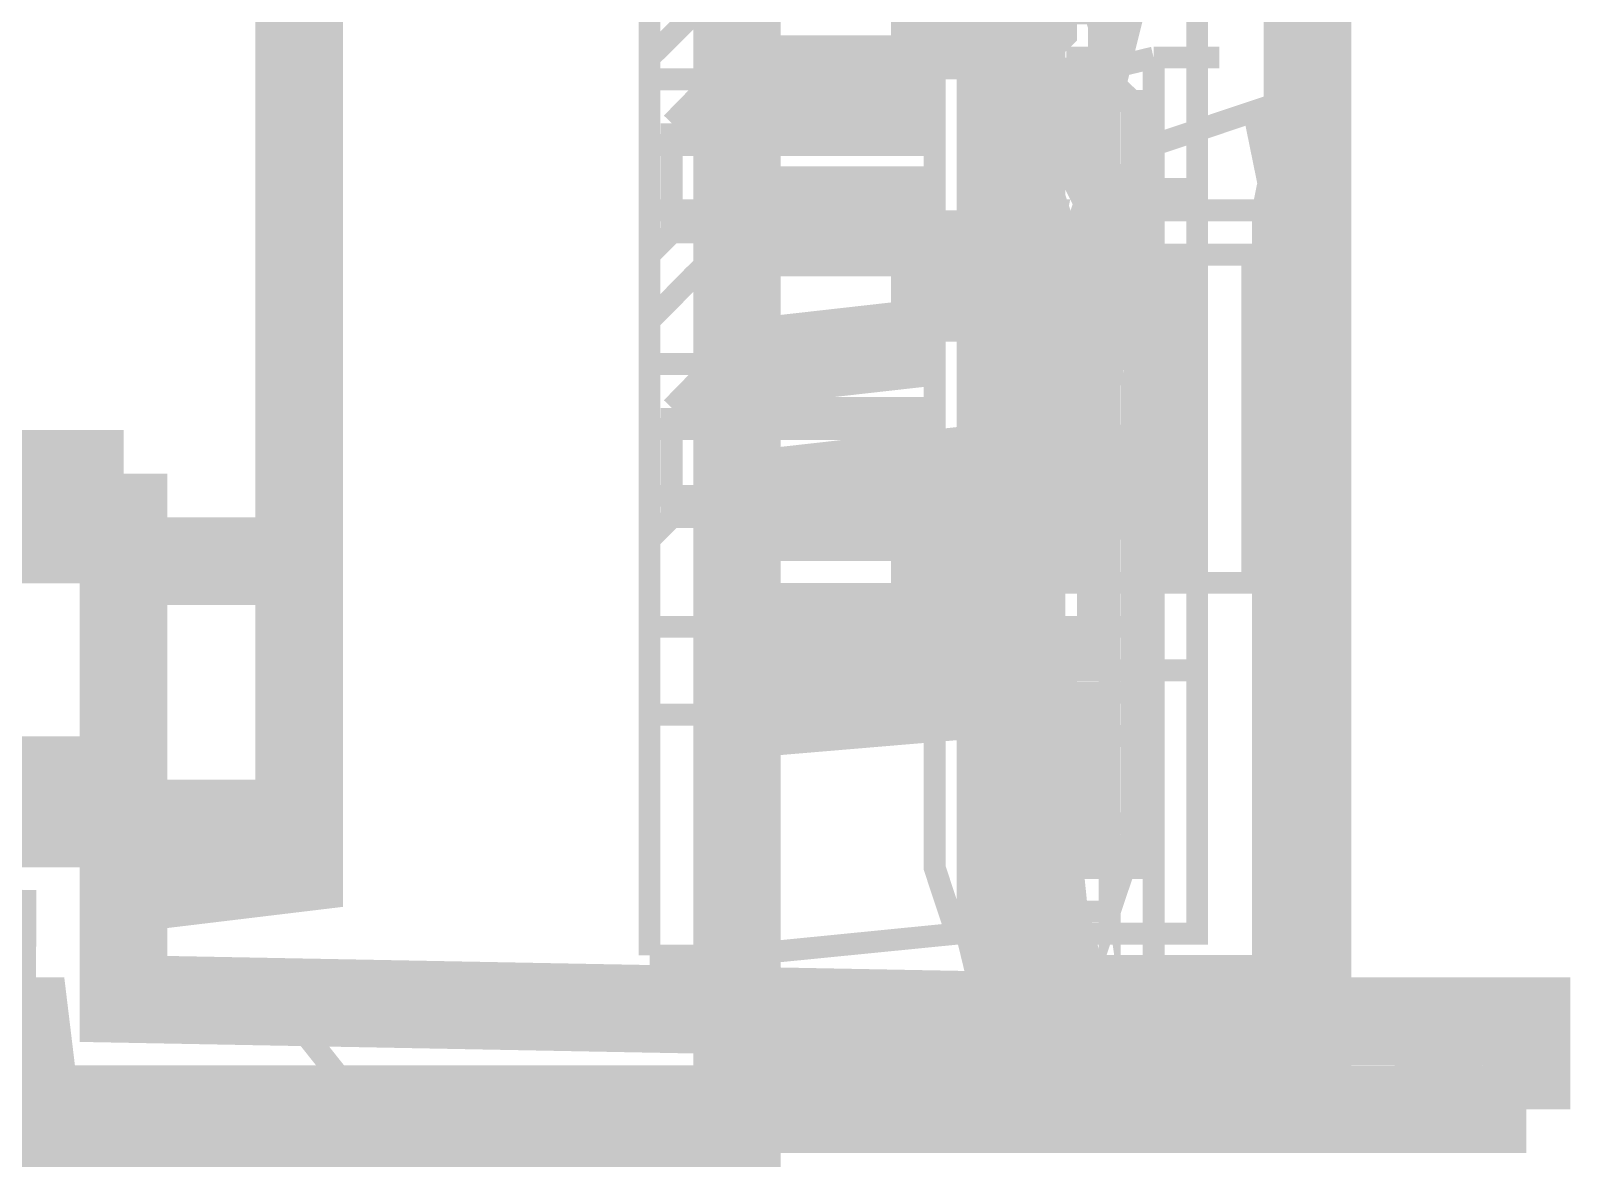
# Model space of a CAD drawing. Header units: metres. Extents: x 2999 to 3164, y 1641 to 1678.
# Drawn here: x 3015.3667 to 3015.5843, y 1655.1602 to 1655.3195 of the extents above; entities that cross this region are included whole.
import ezdxf

# ---------------------------------------------------------------- set-up
doc = ezdxf.new("R2010")
doc.units = ezdxf.units.M
doc.layers.add('BLACK', color=7, linetype='Continuous')

msp = doc.modelspace()

# ---------------------------------------------------------------- linework, layer by layer
at = {"layer": 'BLACK'}
for points, const_width in [([(3015.46652, 1655.16098), (3015.46652, 1657.67183)], 0.01238), ([(3015.51304, 1657.55106), (3015.5099, 1657.54792), (3015.5099, 1657.53863), (3015.50675, 1657.50769), (3015.50675, 1655.22601), (3015.5099, 1655.19507), (3015.51304, 1655.18271), (3015.54713, 1655.18271)], 0.01238), ([(3015.50675, 1657.50769), (3015.50375, 1657.50769), (3015.50375, 1655.22601), (3015.50675, 1655.22601)], 0.01238), ([(3015.53155, 1655.31576), (3015.53155, 1655.59445)], 0.0031), ([(3015.49446, 1655.22287), (3015.49446, 1655.54186)], 0.0031), ([(3015.45416, 1655.53557), (3015.45416, 1655.18885)], 0.0031), ([(3015.46345, 1655.52943), (3015.46345, 1655.18578)], 0.0031), ([(3015.54713, 1655.31269), (3015.54713, 1655.43653)], 0.01238), ([(3014.67712, 1655.19507), (3015.36748, 1655.19193), (3015.36448, 1655.19193), (3015.36748, 1655.16713), (3015.54713, 1655.16713), (3015.54713, 1655.17956), (3015.37984, 1655.18271), (3015.37984, 1655.19822), (3015.40464, 1655.20121), (3015.40464, 1655.20751), (3015.35504, 1655.20751), (3015.35504, 1655.35292), (3015.31803, 1655.35292), (3015.31803, 1655.38072), (3015.35504, 1655.38072), (3015.35504, 1655.40551), (3014.68948, 1655.4118)], 0.01238), ([(3015.52233, 1655.3467), (3015.52233, 1655.34056), (3015.5254, 1655.35292)], 0.01238), ([(3015.46652, 1655.35607), (3015.46652, 1655.17956)], 0.01238), ([(3015.40464, 1655.35292), (3015.40464, 1655.24459)], 0.01238), ([(3015.49446, 1655.33442), (3015.49446, 1655.31269)], 0.01238), ([(3015.46652, 1655.32812), (3015.46345, 1655.32812), (3015.46345, 1655.32498), (3015.46038, 1655.32198), (3015.4573, 1655.31884), (3015.45416, 1655.31576), (3015.45416, 1655.31269), (3015.49446, 1655.31269)], 0.0031), ([(3015.4573, 1655.32812), (3015.45416, 1655.32498), (3015.45416, 1655.31269)], 0.0031), ([(3015.51919, 1655.30962), (3015.51919, 1655.32198), (3015.5099, 1655.32198), (3015.5099, 1655.30962)], 0.0031), ([(3015.51304, 1655.32198), (3015.51304, 1655.31884), (3015.5099, 1655.31576), (3015.5099, 1655.30962)], 0.0031), ([(3015.5099, 1655.32198), (3015.5099, 1655.30962)], 0.0031), ([(3015.51919, 1655.30962), (3015.51919, 1655.32198)], 0.0031), ([(3015.52233, 1655.30962), (3015.51919, 1655.31269), (3015.51919, 1655.32198)], 0.0031), ([(3015.49446, 1655.31269), (3015.46652, 1655.31269)], 0.01238), ([(3015.54713, 1655.31269), (3015.55013, 1655.31269)], 0.01238), ([(3015.54713, 1655.31269), (3015.55013, 1655.31269)], 0.01238), ([(3015.54713, 1655.29418), (3015.54713, 1655.31269)], 0.01238), ([(3015.54713, 1655.29418), (3015.54713, 1655.31269)], 0.01238), ([(3015.49446, 1655.31576), (3015.46652, 1655.31269), (3015.46345, 1655.31269), (3015.46345, 1655.30962), (3015.46038, 1655.30962), (3015.4573, 1655.30647)], 0.0031), ([(3015.5254, 1655.31576), (3015.51304, 1655.31269), (3015.5099, 1655.3034)], 0.0031), ([(3015.51919, 1655.31576), (3015.51611, 1655.30647), (3015.51611, 1655.30033), (3015.51304, 1655.30647), (3015.51304, 1655.31576)], 0.0031), ([(3015.51919, 1655.31576), (3015.51919, 1655.30033), (3015.51611, 1655.30647), (3015.51611, 1655.31576), (3015.51304, 1655.31576)], 0.0031), ([(3015.51304, 1655.31576), (3015.51304, 1655.30033), (3015.51611, 1655.29418), (3015.51611, 1655.30033), (3015.51919, 1655.31576)], 0.0031), ([(3015.51611, 1655.29718), (3015.5254, 1655.29718), (3015.5254, 1655.31576)], 0.0031), ([(3015.51611, 1655.31576), (3015.51611, 1655.30033), (3015.51919, 1655.29418), (3015.51919, 1655.31576), (3015.51919, 1655.30033), (3015.51611, 1655.30647), (3015.51611, 1655.31576), (3015.51611, 1655.30033), (3015.51919, 1655.29418), (3015.51919, 1655.31576)], 0.0031), ([(3015.53155, 1655.31576), (3015.5254, 1655.31576)], 0.0031), ([(3015.53155, 1655.31576), (3015.53469, 1655.31576)], 0.0031), ([(3015.53155, 1655.29718), (3015.53155, 1655.31576)], 0.0031), ([(3015.53155, 1655.29718), (3015.53155, 1655.31576)], 0.0031), ([(3015.53155, 1655.31576), (3015.53469, 1655.31576)], 0.0031), ([(3015.45416, 1655.31269), (3015.45416, 1655.3034), (3015.49446, 1655.3034)], 0.0031), ([(3015.46652, 1655.31269), (3015.45416, 1655.31269)], 0.0031), ([(3015.46652, 1655.31269), (3015.46652, 1655.28789)], 0.0031), ([(3015.49446, 1655.29418), (3015.49446, 1655.31269)], 0.0031), ([(3015.54713, 1655.29418), (3015.54398, 1655.30962)], 0.01238), ([(3015.54713, 1655.29418), (3015.54084, 1655.29418), (3015.54398, 1655.30962), (3015.54713, 1655.31269)], 0.0031), ([(3015.54713, 1655.29418), (3015.54713, 1655.30647), (3015.54398, 1655.30962), (3015.54713, 1655.31269)], 0.0031), ([(3015.54398, 1655.30962), (3015.54713, 1655.31269)], 0.0031), ([(3015.5099, 1655.20436), (3015.5099, 1655.30962), (3015.5099, 1655.25081)], 0.0031), ([(3015.51919, 1655.30962), (3015.52233, 1655.30962), (3015.52233, 1655.20436)], 0.0031), ([(3015.51919, 1655.20436), (3015.51919, 1655.30962)], 0.0031), ([(3015.54398, 1655.30962), (3015.5254, 1655.3034)], 0.0031), ([(3015.54398, 1655.30962), (3015.54084, 1655.29418), (3015.5254, 1655.29418), (3015.5254, 1655.3034)], 0.0031), ([(3015.54398, 1655.30962), (3015.54713, 1655.30962)], 0.0031), ([(3015.49446, 1655.30647), (3015.4573, 1655.30647)], 0.0031), ([(3015.46652, 1655.29104), (3015.4573, 1655.29104), (3015.4573, 1655.30647)], 0.0031), ([(3015.45416, 1655.3034), (3015.45416, 1655.29418)], 0.0031), ([(3015.5099, 1655.3034), (3015.5099, 1655.29418), (3015.51611, 1655.29418)], 0.0031), ([(3015.51611, 1655.30033), (3015.51919, 1655.30033)], 0.0031), ([(3015.51919, 1655.26324), (3015.51919, 1655.29418), (3015.52233, 1655.29104), (3015.51919, 1655.29104), (3015.51919, 1655.29418), (3015.51611, 1655.28789), (3015.51611, 1655.26324)], 0.0031), ([(3015.51919, 1655.29104), (3015.51919, 1655.29418), (3015.51611, 1655.28789), (3015.51611, 1655.26324)], 0.0031), ([(3015.53155, 1655.22916), (3015.53155, 1655.30033)], 0.0031), ([(3015.53155, 1655.30033), (3015.53155, 1655.29418)], 0.0031), ([(3015.46652, 1655.29418), (3015.49446, 1655.29418)], 0.01238), ([(3015.49446, 1655.29418), (3015.49446, 1655.27561)], 0.01238), ([(3015.53155, 1655.29718), (3015.53155, 1655.19193), (3015.49753, 1655.19193)], 0.0031), ([(3015.51611, 1655.26624), (3015.51611, 1655.28175), (3015.51304, 1655.29104), (3015.51304, 1655.26624)], 0.0031), ([(3015.53155, 1655.29718), (3015.51611, 1655.29718)], 0.0031), ([(3015.51611, 1655.29718), (3015.51611, 1655.28789)], 0.0031), ([(3015.51611, 1655.29718), (3015.51611, 1655.28789)], 0.0031), ([(3015.51611, 1655.28789), (3015.52233, 1655.28789), (3015.52233, 1655.29718), (3015.51611, 1655.29718)], 0.0031), ([(3015.51611, 1655.29718), (3015.51611, 1655.28789)], 0.0031), ([(3015.52233, 1655.29718), (3015.5254, 1655.29718)], 0.0031), ([(3015.5254, 1655.29718), (3015.5254, 1655.29418)], 0.0031), ([(3015.54713, 1655.28789), (3015.54713, 1655.29418)], 0.01238), ([(3015.49446, 1655.29104), (3015.46652, 1655.29104)], 0.01238), ([(3015.51919, 1655.26324), (3015.51919, 1655.29418), (3015.52233, 1655.29104)], 0.0031), ([(3015.46652, 1655.29418), (3015.45416, 1655.29418)], 0.0031), ([(3015.5099, 1655.24152), (3015.5099, 1655.29418)], 0.0031), ([(3015.5254, 1655.22916), (3015.5254, 1655.29418), (3015.51611, 1655.29418)], 0.0031), ([(3015.51611, 1655.29418), (3015.51919, 1655.29418)], 0.0031), ([(3015.52233, 1655.29418), (3015.51919, 1655.29418)], 0.0031), ([(3015.5254, 1655.29418), (3015.5254, 1655.28789)], 0.0031), ([(3015.53155, 1655.29418), (3015.5254, 1655.29418)], 0.0031), ([(3015.54713, 1655.28789), (3015.54084, 1655.28789), (3015.54084, 1655.29418), (3015.54713, 1655.29418)], 0.0031), ([(3015.4573, 1655.29104), (3015.45416, 1655.28789), (3015.45416, 1655.27246)], 0.0031), ([(3015.46652, 1655.28789), (3015.49446, 1655.29104)], 0.0031), ([(3015.49446, 1655.29104), (3015.46652, 1655.28789)], 0.0031), ([(3015.51611, 1655.29104), (3015.51611, 1655.26624), (3015.51304, 1655.28175), (3015.51304, 1655.29104)], 0.0031), ([(3015.51304, 1655.29104), (3015.51304, 1655.26624)], 0.0031), ([(3015.51611, 1655.26624), (3015.51304, 1655.28489), (3015.51304, 1655.29104)], 0.0031), ([(3015.51611, 1655.29104), (3015.51304, 1655.29104)], 0.0031), ([(3015.51611, 1655.26624), (3015.51611, 1655.28175), (3015.51919, 1655.29104)], 0.0031), ([(3015.51919, 1655.29104), (3015.51611, 1655.26939)], 0.0031), ([(3015.51919, 1655.24152), (3015.51919, 1655.29104)], 0.0031), ([(3015.51919, 1655.29104), (3015.52233, 1655.29104), (3015.51919, 1655.28175), (3015.51919, 1655.26624)], 0.0031), ([(3015.51919, 1655.26939), (3015.52233, 1655.29104)], 0.0031), ([(3015.51919, 1655.24152), (3015.51919, 1655.29104)], 0.0031), ([(3015.52233, 1655.29104), (3015.51919, 1655.28175), (3015.51919, 1655.26624)], 0.0031), ([(3015.51919, 1655.26939), (3015.52233, 1655.29104)], 0.0031), ([(3015.52233, 1655.29104), (3015.52233, 1655.27561)], 0.0031), ([(3015.52233, 1655.29104), (3015.52233, 1655.27561)], 0.0031), ([(3015.54398, 1655.28789), (3015.54713, 1655.28789)], 0.01238), ([(3015.54398, 1655.24152), (3015.54398, 1655.28789)], 0.01238), ([(3015.54713, 1655.28789), (3015.54713, 1655.24152)], 0.01238), ([(3015.46652, 1655.28789), (3015.46345, 1655.28789), (3015.46038, 1655.28489), (3015.4573, 1655.28175), (3015.45416, 1655.2786), (3015.45416, 1655.27246)], 0.0031), ([(3015.54084, 1655.28789), (3015.5099, 1655.28789), (3015.52848, 1655.28789), (3015.52233, 1655.28789), (3015.53155, 1655.28789)], 0.0031), ([(3015.51611, 1655.28789), (3015.51611, 1655.24152)], 0.0031), ([(3015.5254, 1655.28789), (3015.5254, 1655.24152)], 0.0031), ([(3015.52848, 1655.24152), (3015.52848, 1655.28789)], 0.0031), ([(3015.53155, 1655.28789), (3015.54398, 1655.28789)], 0.0031), ([(3015.53155, 1655.28789), (3015.53469, 1655.28789)], 0.0031), ([(3015.53155, 1655.28789), (3015.53155, 1655.24152)], 0.0031), ([(3015.54084, 1655.28789), (3015.54084, 1655.24152)], 0.0031), ([(3015.54084, 1655.28789), (3015.54084, 1655.24152)], 0.0031), ([(3015.54713, 1655.28789), (3015.54713, 1655.24152)], 0.0031), ([(3015.50675, 1655.28175), (3015.5099, 1655.28489)], 0.0031), ([(3015.49446, 1655.27561), (3015.46652, 1655.27246)], 0.01238), ([(3015.50675, 1655.28175), (3015.50675, 1655.20436)], 0.0031), ([(3015.51611, 1655.26624), (3015.51304, 1655.26624), (3015.51304, 1655.2786)], 0.0031), ([(3015.51304, 1655.24459), (3015.51304, 1655.2786), (3015.51304, 1655.26624)], 0.0031), ([(3015.51611, 1655.2786), (3015.51611, 1655.24459), (3015.51611, 1655.25695)], 0.0031), ([(3015.46652, 1655.27561), (3015.46652, 1655.22287), (3015.45416, 1655.22287)], 0.0031), ([(3015.49446, 1655.27561), (3015.49446, 1655.27246), (3015.45416, 1655.27246)], 0.0031), ([(3015.46652, 1655.27561), (3015.46345, 1655.27246), (3015.46038, 1655.26939), (3015.4573, 1655.26624)], 0.0031), ([(3015.46652, 1655.27561), (3015.49446, 1655.27561)], 0.0031), ([(3015.46652, 1655.27246), (3015.45416, 1655.27246)], 0.0031), ([(3015.45416, 1655.27246), (3015.45416, 1655.26324)], 0.0031), ([(3015.49446, 1655.27246), (3015.49446, 1655.26324), (3015.45416, 1655.26324)], 0.0031), ([(3015.5254, 1655.21672), (3015.5254, 1655.27246)], 0.0031), ([(3015.51919, 1655.26624), (3015.51919, 1655.26939)], 0.0031), ([(3015.51611, 1655.26324), (3015.51611, 1655.24459), (3015.51611, 1655.25695), (3015.51304, 1655.24459)], 0.0031), ([(3015.4573, 1655.25081), (3015.4573, 1655.26624)], 0.0031), ([(3015.49446, 1655.26624), (3015.4573, 1655.26624)], 0.0031), ([(3015.51611, 1655.26324), (3015.51611, 1655.26624)], 0.0031), ([(3015.51611, 1655.26324), (3015.51919, 1655.26324), (3015.51611, 1655.26624)], 0.0031), ([(3015.51611, 1655.26324), (3015.51611, 1655.26624)], 0.0031), ([(3015.51611, 1655.26624), (3015.51919, 1655.26324)], 0.0031), ([(3015.45416, 1655.26324), (3015.45416, 1655.25381)], 0.0031), ([(3015.46652, 1655.2353), (3015.49446, 1655.2353), (3015.49446, 1655.25695), (3015.46652, 1655.25381)], 0.01238), ([(3015.49446, 1655.25695), (3015.49446, 1655.26324)], 0.0031), ([(3015.51611, 1655.25695), (3015.51304, 1655.24459), (3015.51611, 1655.24459), (3015.51611, 1655.26324)], 0.0031), ([(3015.52233, 1655.24152), (3015.52233, 1655.24766), (3015.51919, 1655.26324), (3015.51611, 1655.26324), (3015.51919, 1655.24766), (3015.51919, 1655.24152)], 0.0031), ([(3015.51611, 1655.25695), (3015.51919, 1655.25695), (3015.51919, 1655.26324)], 0.0031), ([(3015.51611, 1655.26324), (3015.51919, 1655.24766), (3015.51919, 1655.24152)], 0.0031), ([(3015.51611, 1655.26324), (3015.51919, 1655.26324)], 0.0031), ([(3015.51919, 1655.26324), (3015.51919, 1655.25695)], 0.0031), ([(3015.52233, 1655.24152), (3015.52233, 1655.24766), (3015.51919, 1655.26324)], 0.0031), ([(3015.37984, 1655.25695), (3015.35504, 1655.25695)], 0.01238), ([(3015.37984, 1655.24766), (3015.37984, 1655.25695)], 0.01238), ([(3015.51304, 1655.2601), (3015.51304, 1655.24459)], 0.0031), ([(3015.51611, 1655.24459), (3015.51611, 1655.2601)], 0.0031), ([(3015.52233, 1655.2601), (3015.52233, 1655.24152)], 0.0031), ([(3015.52233, 1655.2601), (3015.52233, 1655.24152)], 0.0031), ([(3015.5099, 1655.23216), (3015.5099, 1655.25695)], 0.0031), ([(3015.5099, 1655.23216), (3015.5099, 1655.25695)], 0.0031), ([(3015.51611, 1655.25695), (3015.51611, 1655.25381)], 0.0031), ([(3015.51611, 1655.24459), (3015.51611, 1655.25695)], 0.0031), ([(3015.51919, 1655.25695), (3015.51919, 1655.24459)], 0.0031), ([(3015.46652, 1655.25381), (3015.45416, 1655.25381)], 0.0031), ([(3015.49446, 1655.25081), (3015.46652, 1655.25081)], 0.01238), ([(3015.51611, 1655.25381), (3015.51919, 1655.25381)], 0.0031), ([(3015.35504, 1655.24766), (3015.37984, 1655.24766)], 0.01238), ([(3015.37984, 1655.21365), (3015.37984, 1655.24766)], 0.01238), ([(3015.37984, 1655.24459), (3015.40464, 1655.24459), (3015.40464, 1655.20751)], 0.01238), ([(3015.4573, 1655.25081), (3015.45416, 1655.24766), (3015.45416, 1655.2353)], 0.0031), ([(3015.46652, 1655.25081), (3015.4573, 1655.25081)], 0.0031), ([(3015.54713, 1655.24152), (3015.54398, 1655.24152)], 0.01238), ([(3015.54713, 1655.24152), (3015.54713, 1655.18271)], 0.01238), ([(3015.54084, 1655.24152), (3015.5099, 1655.24152)], 0.0031), ([(3015.51611, 1655.24152), (3015.5099, 1655.24152)], 0.0031), ([(3015.5099, 1655.24152), (3015.5099, 1655.19193)], 0.0031), ([(3015.52233, 1655.24152), (3015.51611, 1655.24152)], 0.0031), ([(3015.52233, 1655.24152), (3015.51611, 1655.24152)], 0.0031), ([(3015.52233, 1655.24152), (3015.52233, 1655.22916), (3015.51611, 1655.22916), (3015.51611, 1655.24152)], 0.0031), ([(3015.51611, 1655.24152), (3015.52848, 1655.24152), (3015.52233, 1655.24152), (3015.53155, 1655.24152)], 0.0031), ([(3015.51611, 1655.22916), (3015.51611, 1655.24152)], 0.0031), ([(3015.51611, 1655.22916), (3015.51611, 1655.24152)], 0.0031), ([(3015.51611, 1655.24152), (3015.51611, 1655.22916)], 0.0031), ([(3015.52233, 1655.24152), (3015.51919, 1655.24152)], 0.0031), ([(3015.51919, 1655.24152), (3015.52233, 1655.24152)], 0.0031), ([(3015.5254, 1655.24152), (3015.5254, 1655.18271)], 0.0031), ([(3015.54084, 1655.24152), (3015.54084, 1655.18271), (3015.5254, 1655.18271)], 0.0031), ([(3015.53155, 1655.24152), (3015.54713, 1655.24152)], 0.0031), ([(3015.53155, 1655.24152), (3015.53469, 1655.24152)], 0.0031), ([(3015.54084, 1655.24152), (3015.54398, 1655.24152)], 0.0031), ([(3015.5099, 1655.23845), (3015.5099, 1655.20436)], 0.0031), ([(3015.46652, 1655.2353), (3015.45416, 1655.2353)], 0.0031), ([(3015.51919, 1655.2353), (3015.51304, 1655.2353)], 0.0031), ([(3015.51304, 1655.2353), (3015.51611, 1655.2353)], 0.0031), ([(3015.51304, 1655.20436), (3015.51304, 1655.2353)], 0.0031), ([(3015.51611, 1655.2353), (3015.51304, 1655.2353)], 0.0031), ([(3015.51611, 1655.2353), (3015.51919, 1655.2353)], 0.0031), ([(3015.52233, 1655.2353), (3015.51919, 1655.2353)], 0.0031), ([(3015.51919, 1655.2353), (3015.51919, 1655.19507)], 0.0031), ([(3015.46652, 1655.22287), (3015.50375, 1655.22601), (3015.50375, 1655.19193), (3015.50675, 1655.17956), (3015.5099, 1655.17642)], 0.01238), ([(3015.50675, 1655.22601), (3015.50375, 1655.22601), (3015.50375, 1655.19507), (3015.50675, 1655.17642)], 0.01238), ([(3015.50675, 1655.22601), (3015.5099, 1655.19507), (3015.51304, 1655.18271)], 0.01238), ([(3015.53155, 1655.22916), (3015.52233, 1655.22916)], 0.0031), ([(3015.5254, 1655.19193), (3015.5254, 1655.22916)], 0.0031), ([(3015.51611, 1655.22601), (3015.51611, 1655.20121), (3015.51304, 1655.20121)], 0.0031), ([(3015.51304, 1655.20121), (3015.51304, 1655.21365), (3015.51304, 1655.2105), (3015.51304, 1655.21672), (3015.51304, 1655.21365), (3015.51304, 1655.22601), (3015.51304, 1655.21987), (3015.51304, 1655.22601), (3015.51611, 1655.22601)], 0.0031), ([(3015.51304, 1655.22601), (3015.51611, 1655.22601)], 0.0031), ([(3015.51304, 1655.22601), (3015.51611, 1655.22601)], 0.0031), ([(3015.51304, 1655.22601), (3015.51304, 1655.21987), (3015.51611, 1655.22601)], 0.0031), ([(3015.51611, 1655.22601), (3015.51304, 1655.21987), (3015.51304, 1655.22601)], 0.0031), ([(3015.51304, 1655.22601), (3015.51611, 1655.22601)], 0.0031), ([(3015.51304, 1655.22601), (3015.51611, 1655.22601)], 0.0031), ([(3015.51611, 1655.20436), (3015.51611, 1655.22601), (3015.51919, 1655.22601)], 0.0031), ([(3015.51611, 1655.22601), (3015.51919, 1655.22601)], 0.0031), ([(3015.51611, 1655.22601), (3015.51919, 1655.20436), (3015.51919, 1655.20121), (3015.51919, 1655.20436)], 0.0031), ([(3015.51611, 1655.20751), (3015.51611, 1655.20121), (3015.51611, 1655.22601)], 0.0031), ([(3015.51611, 1655.22601), (3015.51919, 1655.22601)], 0.0031), ([(3015.51611, 1655.22601), (3015.51611, 1655.21365)], 0.0031), ([(3015.51611, 1655.22601), (3015.51919, 1655.22601)], 0.0031), ([(3015.51611, 1655.22601), (3015.51919, 1655.22601)], 0.0031), ([(3015.51611, 1655.22601), (3015.51611, 1655.22287)], 0.0031), ([(3015.51611, 1655.22601), (3015.51919, 1655.22601)], 0.0031), ([(3015.51919, 1655.22601), (3015.51919, 1655.20121), (3015.51919, 1655.20436)], 0.0031), ([(3015.51919, 1655.22601), (3015.52233, 1655.22601)], 0.0031), ([(3015.51919, 1655.22601), (3015.51919, 1655.20121), (3015.51919, 1655.22601), (3015.51919, 1655.21987)], 0.0031), ([(3015.52233, 1655.22601), (3015.51919, 1655.22601)], 0.0031), ([(3015.51919, 1655.22601), (3015.52233, 1655.22601)], 0.0031), ([(3015.51919, 1655.22601), (3015.52233, 1655.22601)], 0.0031), ([(3015.51919, 1655.22601), (3015.52233, 1655.22601), (3015.52233, 1655.20436), (3015.51919, 1655.20436)], 0.0031), ([(3015.51919, 1655.22287), (3015.51919, 1655.22601)], 0.0031), ([(3015.51919, 1655.22601), (3015.52233, 1655.22601)], 0.0031), ([(3015.51919, 1655.22601), (3015.52233, 1655.22601)], 0.0031), ([(3015.52233, 1655.22601), (3015.5254, 1655.22601)], 0.0031), ([(3015.52233, 1655.21987), (3015.52233, 1655.22601)], 0.0031), ([(3015.52233, 1655.20436), (3015.52233, 1655.22601)], 0.0031), ([(3015.52233, 1655.22601), (3015.52233, 1655.21987)], 0.0031), ([(3015.45416, 1655.22287), (3015.46652, 1655.22287)], 0.0031), ([(3015.45416, 1655.22287), (3015.46652, 1655.22287), (3015.46652, 1655.19193)], 0.0031), ([(3015.46652, 1655.22287), (3015.46652, 1655.18885)], 0.0031), ([(3015.49446, 1655.22287), (3015.49446, 1655.20121), (3015.49753, 1655.19193)], 0.0031), ([(3015.49446, 1655.22287), (3015.49446, 1655.20121), (3015.49753, 1655.19193)], 0.0031), ([(3015.51611, 1655.22287), (3015.51919, 1655.22287)], 0.0031), ([(3015.51919, 1655.21987), (3015.51919, 1655.22287)], 0.0031), ([(3015.51304, 1655.21987), (3015.51611, 1655.21987)], 0.0031), ([(3015.51919, 1655.2105), (3015.51611, 1655.21987), (3015.51919, 1655.21987)], 0.0031), ([(3015.51611, 1655.2105), (3015.51611, 1655.21987)], 0.0031), ([(3015.51919, 1655.21987), (3015.52233, 1655.21987)], 0.0031), ([(3015.52233, 1655.21987), (3015.5254, 1655.21987)], 0.0031), ([(3015.52233, 1655.21987), (3015.5254, 1655.21987)], 0.0031), ([(3015.37984, 1655.21365), (3015.35504, 1655.21365)], 0.01238), ([(3015.37984, 1655.20751), (3015.37984, 1655.21365)], 0.01238), ([(3015.51304, 1655.21672), (3015.51304, 1655.2105)], 0.0031), ([(3015.51304, 1655.21365), (3015.51304, 1655.21672)], 0.0031), ([(3015.51304, 1655.21672), (3015.51611, 1655.21672)], 0.0031), ([(3015.51611, 1655.21672), (3015.51919, 1655.21672)], 0.0031), ([(3015.51611, 1655.21365), (3015.51304, 1655.21365)], 0.0031), ([(3015.51611, 1655.21365), (3015.51304, 1655.21365)], 0.0031), ([(3015.51304, 1655.21365), (3015.51611, 1655.21365)], 0.0031), ([(3015.51304, 1655.2105), (3015.51304, 1655.21365)], 0.0031), ([(3015.51304, 1655.21365), (3015.51611, 1655.21365)], 0.0031), ([(3015.51304, 1655.21365), (3015.51611, 1655.21365)], 0.0031), ([(3015.51611, 1655.20436), (3015.51611, 1655.20121), (3015.51611, 1655.21365)], 0.0031), ([(3015.38299, 1655.19822), (3015.37677, 1655.20751)], 0.0031), ([(3015.51611, 1655.20751), (3015.51919, 1655.20751)], 0.0031), ([(3015.51611, 1655.20436), (3015.51611, 1655.20751)], 0.0031), ([(3015.51611, 1655.20751), (3015.51919, 1655.20751)], 0.0031), ([(3015.51611, 1655.20751), (3015.51919, 1655.20751)], 0.0031), ([(3015.51919, 1655.20751), (3015.51611, 1655.20751)], 0.0031), ([(3015.51919, 1655.20436), (3015.51919, 1655.20751)], 0.0031), ([(3015.51919, 1655.20751), (3015.52233, 1655.20751)], 0.0031), ([(3015.51919, 1655.20751), (3015.51919, 1655.20436)], 0.0031), ([(3015.51919, 1655.20751), (3015.51919, 1655.20121)], 0.0031), ([(3015.51919, 1655.20751), (3015.51919, 1655.20436)], 0.0031), ([(3015.51919, 1655.20751), (3015.51919, 1655.20436)], 0.0031), ([(3015.51919, 1655.20751), (3015.51919, 1655.20436)], 0.0031), ([(3015.5099, 1655.20436), (3015.50675, 1655.20436)], 0.0031), ([(3015.5099, 1655.19193), (3015.5099, 1655.20436), (3015.5099, 1655.19507), (3015.51304, 1655.19507), (3015.51304, 1655.19193)], 0.0031), ([(3015.5099, 1655.20436), (3015.5099, 1655.19193)], 0.0031), ([(3015.51304, 1655.20436), (3015.51304, 1655.19507)], 0.0031), ([(3015.51304, 1655.20121), (3015.51304, 1655.20436), (3015.51611, 1655.20436), (3015.51611, 1655.20121)], 0.0031), ([(3015.51611, 1655.20121), (3015.51611, 1655.20436)], 0.0031), ([(3015.51611, 1655.20436), (3015.51919, 1655.20436)], 0.0031), ([(3015.52233, 1655.20436), (3015.51919, 1655.20436)], 0.0031), ([(3015.51919, 1655.19193), (3015.51919, 1655.20121), (3015.52233, 1655.20436)], 0.0031), ([(3015.51919, 1655.19193), (3015.51919, 1655.20436)], 0.0031), ([(3015.51919, 1655.19193), (3015.51919, 1655.20436)], 0.0031), ([(3015.51919, 1655.20436), (3015.51919, 1655.20121)], 0.0031), ([(3015.52233, 1655.20436), (3015.52233, 1655.20121), (3015.51919, 1655.20121), (3015.51919, 1655.20436)], 0.0031), ([(3015.51919, 1655.20436), (3015.51919, 1655.19507), (3015.52233, 1655.20436)], 0.0031), ([(3015.51919, 1655.20436), (3015.51919, 1655.20121)], 0.0031), ([(3015.52233, 1655.20436), (3015.52233, 1655.20121)], 0.0031), ([(3015.51304, 1655.20121), (3015.51611, 1655.20121)], 0.0031), ([(3015.51611, 1655.20121), (3015.51304, 1655.20121)], 0.0031), ([(3015.51304, 1655.20121), (3015.51611, 1655.20121)], 0.0031), ([(3015.51611, 1655.20121), (3015.51304, 1655.20121)], 0.0031), ([(3015.51304, 1655.20121), (3015.51611, 1655.20121)], 0.0031), ([(3015.51304, 1655.20121), (3015.51611, 1655.20121)], 0.0031), ([(3015.51611, 1655.20121), (3015.51919, 1655.20121)], 0.0031), ([(3015.51611, 1655.20121), (3015.51919, 1655.20121)], 0.0031), ([(3015.51611, 1655.20121), (3015.51919, 1655.20121)], 0.0031), ([(3015.51611, 1655.20121), (3015.51919, 1655.20121)], 0.0031), ([(3015.51611, 1655.20121), (3015.51919, 1655.20121)], 0.0031), ([(3015.51611, 1655.20121), (3015.51919, 1655.20121)], 0.0031), ([(3015.51919, 1655.20121), (3015.51611, 1655.20121)], 0.0031), ([(3015.51611, 1655.20121), (3015.51919, 1655.20121)], 0.0031), ([(3015.51611, 1655.20121), (3015.51919, 1655.20121)], 0.0031), ([(3015.51611, 1655.20121), (3015.51919, 1655.20121)], 0.0031), ([(3015.51611, 1655.20121), (3015.51919, 1655.20121)], 0.0031), ([(3015.51919, 1655.20121), (3015.52233, 1655.20121)], 0.0031), ([(3015.51919, 1655.20121), (3015.52233, 1655.20121)], 0.0031), ([(3015.52233, 1655.20121), (3015.51919, 1655.20121)], 0.0031), ([(3015.51919, 1655.20121), (3015.52233, 1655.20121)], 0.0031), ([(3015.51919, 1655.20121), (3015.52233, 1655.20121)], 0.0031), ([(3015.51919, 1655.20121), (3015.52233, 1655.20121)], 0.0031), ([(3015.52233, 1655.20121), (3015.51919, 1655.20121)], 0.0031), ([(3015.51919, 1655.20121), (3015.52233, 1655.20121)], 0.0031), ([(3015.51919, 1655.20121), (3015.52233, 1655.20121)], 0.0031), ([(3015.51919, 1655.20121), (3015.52233, 1655.20121)], 0.0031), ([(3015.51919, 1655.20121), (3015.52233, 1655.20121)], 0.0031), ([(3015.52233, 1655.20121), (3015.5254, 1655.20121)], 0.0031), ([(3015.51304, 1655.19507), (3015.51919, 1655.19507)], 0.0031), ([(3015.51304, 1655.19507), (3015.51611, 1655.19507)], 0.0031), ([(3015.51611, 1655.19507), (3015.51919, 1655.19507)], 0.0031), ([(3015.51611, 1655.19507), (3015.51919, 1655.19507)], 0.0031), ([(3015.46652, 1655.18885), (3015.49753, 1655.19193)], 0.0031), ([(3015.5099, 1655.19193), (3015.51919, 1655.19193), (3015.51304, 1655.19193)], 0.0031), ([(3015.51304, 1655.19193), (3015.51611, 1655.19193)], 0.0031), ([(3015.51919, 1655.19193), (3015.52233, 1655.19193)], 0.0031), ([(3015.46652, 1655.18885), (3015.45416, 1655.18885)], 0.0031), ([(3015.46652, 1655.18885), (3015.45416, 1655.18885)], 0.0031), ([(3015.4573, 1655.18885), (3015.46652, 1655.18885)], 0.0031), ([(3015.46345, 1655.18885), (3015.46652, 1655.18885)], 0.0031), ([(3015.51304, 1655.18271), (3015.5099, 1655.17642), (3015.54084, 1655.17642), (3015.54713, 1655.18271)], 0.01238), ([(3015.51304, 1655.18271), (3015.5099, 1655.17642)], 0.01238), ([(3015.46652, 1655.18578), (3015.46345, 1655.18578)], 0.0031), ([(3015.46345, 1655.18578), (3015.46345, 1655.17642)], 0.0031), ([(3015.46652, 1655.18578), (3015.46345, 1655.18578), (3015.46345, 1655.17642)], 0.0031), ([(3015.46345, 1655.18578), (3015.46652, 1655.18578)], 0.0031), ([(3015.54713, 1655.17956), (3015.54084, 1655.17642)], 0.01238), ([(3015.54713, 1655.17956), (3015.54398, 1655.17956), (3015.54084, 1655.17642)], 0.01238), ([(3015.56563, 1655.16713), (3015.56563, 1655.17956), (3015.54713, 1655.17956)], 0.01238), ([(3015.57807, 1655.16713), (3015.57807, 1655.17956), (3015.56563, 1655.17956)], 0.01238), ([(3015.41393, 1655.16713), (3015.40157, 1655.18271)], 0.0031), ([(3015.52233, 1655.17642), (3015.5254, 1655.17956), (3015.5254, 1655.18271)], 0.0031), ([(3015.5254, 1655.18271), (3015.52848, 1655.18271)], 0.0031), ([(3015.54084, 1655.17642), (3015.54084, 1655.18271)], 0.0031), ([(3015.54084, 1655.18271), (3015.54713, 1655.18271)], 0.0031), ([(3015.54713, 1655.18271), (3015.54713, 1655.17956)], 0.0031), ([(3015.54713, 1655.18271), (3015.54713, 1655.17956)], 0.0031), ([(3015.46652, 1655.17642), (3015.5099, 1655.17642)], 0.01238), ([(3015.46345, 1655.17642), (3015.46652, 1655.17956)], 0.0031), ([(3015.46345, 1655.17642), (3015.46652, 1655.17956)], 0.0031), ([(3015.46345, 1655.17642), (3015.46652, 1655.17956)], 0.0031), ([(3015.47896, 1655.16713), (3015.46652, 1655.17956)], 0.0031), ([(3015.54398, 1655.16713), (3015.53469, 1655.17956)], 0.0031), ([(3015.46345, 1655.17642), (3015.46652, 1655.17642)], 0.0031), ([(3015.46345, 1655.17642), (3015.46652, 1655.17642)], 0.0031), ([(3015.50675, 1655.17642), (3015.5099, 1655.17642)], 0.0031), ([(3015.46652, 1655.08674), (3015.46652, 1655.15791), (3015.36448, 1655.15791), (3015.36448, 1655.16713), (3015.35504, 1655.16713), (3015.35205, 1655.11139), (3014.68948, 1655.10839), (3014.68948, 1655.16713), (3014.68026, 1655.16713), (3014.68026, 1655.15791), (3014.64932, 1655.15791), (3014.64932, 1655.14862), (3014.65854, 1655.14862), (3014.65854, 1653.94426)], 0.01238), ([(3014.67712, 1655.16713), (3015.36748, 1655.16713)], 0.01238), ([(3015.56563, 1655.16713), (3015.54713, 1655.16713)], 0.01238), ([(3015.57807, 1655.16713), (3015.56563, 1655.16713)], 0.01238), ([(3015.46652, 1655.16098), (3015.46652, 1655.15791)], 0.01238), ([(3015.46652, 1652.64707), (3015.46652, 1655.15791)], 0.01238)]:
    msp.add_lwpolyline(points, dxfattribs=dict(at, const_width=const_width))
at = {"layer": 'BLACK', "const_width": 0.0031}
for points in [[(3015.5099, 1655.35607), (3015.51304, 1655.33442), (3015.51611, 1655.32498), (3015.51611, 1655.33442), (3015.51919, 1655.35607), (3015.51611, 1655.37772), (3015.51611, 1655.38386), (3015.51304, 1655.37772), (3015.5099, 1655.35607)], [(3015.5099, 1655.35607), (3015.51304, 1655.33442), (3015.51611, 1655.32498), (3015.51611, 1655.33442), (3015.51919, 1655.35607), (3015.51611, 1655.37772), (3015.51611, 1655.38386), (3015.51304, 1655.37772), (3015.5099, 1655.35607)], [(3015.51919, 1655.31576), (3015.51611, 1655.30647), (3015.51611, 1655.30033), (3015.51304, 1655.30647), (3015.51304, 1655.31576), (3015.51304, 1655.30033), (3015.51611, 1655.29418), (3015.51611, 1655.30033), (3015.51919, 1655.31576)], [(3015.54713, 1655.31269), (3015.54398, 1655.30962), (3015.54713, 1655.31269)], [(3015.51304, 1655.29104), (3015.51611, 1655.28489), (3015.51611, 1655.26624), (3015.51611, 1655.28175), (3015.51304, 1655.29104)], [(3015.51611, 1655.26624), (3015.51611, 1655.28175), (3015.51919, 1655.29104), (3015.51611, 1655.26939), (3015.51611, 1655.26624)], [(3015.52233, 1655.28789), (3015.51611, 1655.28789), (3015.52848, 1655.28789), (3015.52233, 1655.28789)], [(3015.51304, 1655.2601), (3015.51611, 1655.2601), (3015.51611, 1655.2786), (3015.51304, 1655.2786), (3015.51304, 1655.2601)], [(3015.51611, 1655.26624), (3015.51919, 1655.26624), (3015.51919, 1655.26939), (3015.51611, 1655.26939), (3015.51611, 1655.26624)], [(3015.51611, 1655.24459), (3015.51919, 1655.24459), (3015.51919, 1655.25695), (3015.51611, 1655.25695), (3015.51611, 1655.24459)], [(3015.51919, 1655.24459), (3015.51919, 1655.25695), (3015.51919, 1655.24459)], [(3015.51304, 1655.20436), (3015.51304, 1655.19507), (3015.51919, 1655.19507), (3015.52233, 1655.20436), (3015.52233, 1655.2353), (3015.51304, 1655.2353), (3015.51304, 1655.20436)], [(3015.51304, 1655.22601), (3015.51611, 1655.22601), (3015.51304, 1655.22601)], [(3015.51611, 1655.22601), (3015.51919, 1655.20436), (3015.51919, 1655.22601), (3015.51611, 1655.22601)], [(3015.51611, 1655.22601), (3015.51919, 1655.22601), (3015.51611, 1655.22601)], [(3015.51611, 1655.22601), (3015.51611, 1655.22287), (3015.51611, 1655.22601)], [(3015.51919, 1655.21987), (3015.51919, 1655.22601), (3015.51919, 1655.21987)], [(3015.52233, 1655.22601), (3015.52233, 1655.21987), (3015.52233, 1655.22601)], [(3015.52233, 1655.21987), (3015.52233, 1655.22601), (3015.52233, 1655.21987)], [(3015.51919, 1655.22287), (3015.51919, 1655.21987), (3015.51919, 1655.22287)], [(3015.51919, 1655.2105), (3015.51919, 1655.21987), (3015.51919, 1655.2105)], [(3015.51611, 1655.21672), (3015.51304, 1655.21672), (3015.51611, 1655.21672)], [(3015.51304, 1655.2105), (3015.51611, 1655.2105), (3015.51304, 1655.2105)], [(3015.51611, 1655.2105), (3015.51919, 1655.2105), (3015.51611, 1655.2105)], [(3015.51304, 1655.20436), (3015.51304, 1655.19507), (3015.51304, 1655.20436)], [(3015.51611, 1655.20121), (3015.51919, 1655.20121), (3015.51919, 1655.20436), (3015.51611, 1655.20436), (3015.51611, 1655.20121)], [(3015.51611, 1655.20436), (3015.51611, 1655.20121), (3015.51611, 1655.20436)], [(3015.51611, 1655.20436), (3015.51611, 1655.20121), (3015.51611, 1655.20436)], [(3015.51919, 1655.20121), (3015.51919, 1655.20436), (3015.51919, 1655.20121)], [(3015.52233, 1655.20436), (3015.52233, 1655.20121), (3015.52233, 1655.20436)], [(3015.51611, 1655.20121), (3015.51919, 1655.20121), (3015.51611, 1655.20121)]]:
    msp.add_lwpolyline(points, close=True, dxfattribs=at)

doc.saveas('drawing.dxf')
